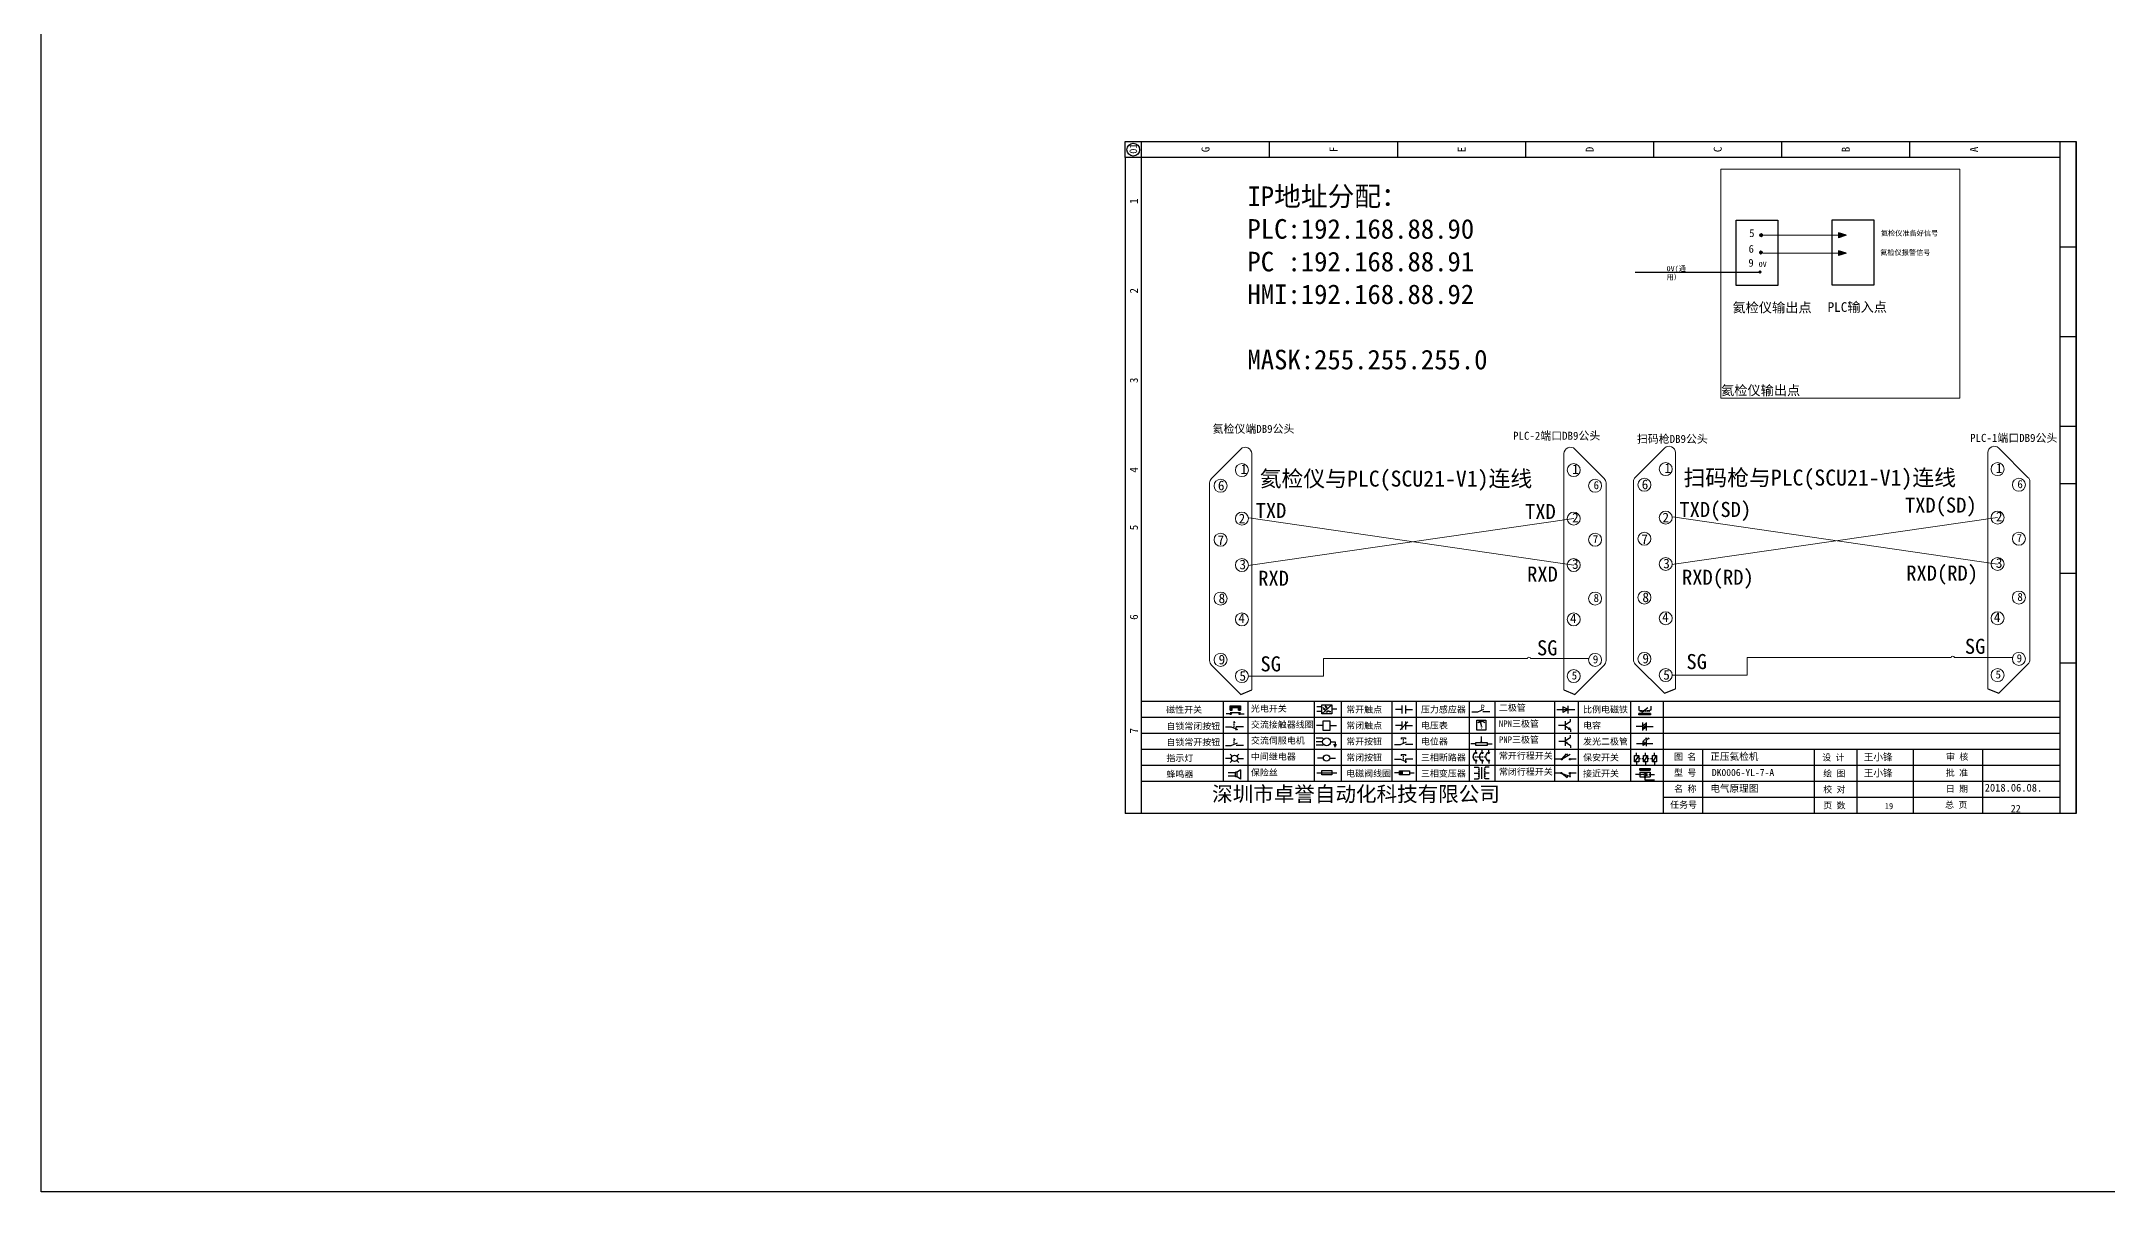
# Model space of a CAD drawing. Header units: millimetres. Extents: x 946 to 4507, y -1073 to 3239.
# Drawn here: x 946 to 1591, y -1073 to -714 of the extents above; entities that cross this region are included whole.
import ezdxf

# ---------------------------------------------------------------- set-up
doc = ezdxf.new("R2010")
doc.units = ezdxf.units.MM
doc.styles.get("Standard").update_dxf_attribs({"font": ''})
doc.styles.add('样式 2', font='')
doc.styles.add('汉字', font='')
doc.styles.get('Standard').set_extended_font_data('SimSun')
doc.styles.get('样式 2').set_extended_font_data('NSimSun')
doc.styles.get('汉字').set_extended_font_data('新宋体')

# ---------------------------------------------------------------- blocks, each defined once
blk = doc.blocks.new('磁性开关')
at = {"linetype": 'ByBlock'}
h = blk.add_hatch(dxfattribs=at)
h.set_pattern_fill('ANSI31', color=256, scale=0.1, style=0)
h.paths.add_polyline_path([(-1907.69, -775.29), (-1910.88, -775.29), (-1910.88, -776.69), (-1910.25, -776.69), (-1910.25, -775.79), (-1908.31, -775.79), (-1908.31, -776.69), (-1907.69, -776.69)])
for p, q in [((-1910.91, -777.81), (-1912.09, -777.81)), ((-1910.88, -776.69), (-1910.88, -775.29)), ((-1910.88, -775.29), (-1907.69, -775.29)), ((-1910.88, -776.69), (-1910.25, -776.69)), ((-1910.88, -777.39), (-1907.69, -777.39)), ((-1910.25, -776.69), (-1910.25, -775.79)), ((-1910.25, -775.79), (-1908.31, -775.79)), ((-1908.31, -776.69), (-1908.31, -775.79)), ((-1908.31, -776.69), (-1907.69, -776.69)), ((-1907.69, -775.29), (-1907.69, -776.69)), ((-1907.66, -777.81), (-1906.48, -777.81))]:
    blk.add_line(p, q, dxfattribs=at)
for centre in [(-1910.68, -777.81), (-1907.88, -777.81)]:
    blk.add_circle(centre, 0.225, dxfattribs=at)
blk = doc.blocks.new('*U61')
at = {"linetype": 'ByBlock'}
for p, q in [((-1909.23, -780.45), (-1909.23, -780.67)), ((-1909.23, -780.45), (-1908.92, -780.84)), ((-1909.23, -780.84), (-1909.23, -781.05)), ((-1911.92, -782.07), (-1910.06, -782.07)), ((-1910.06, -782.07), (-1908.18, -782.88)), ((-1909.23, -781.23), (-1909.23, -781.44)), ((-1909.23, -781.61), (-1909.23, -781.83)), ((-1909.23, -782), (-1909.23, -782.21)), ((-1909.23, -782.38), (-1909.23, -782.43)), ((-1908.52, -783.07), (-1908.52, -782.07)), ((-1906.25, -782.07), (-1908.52, -782.07))]:
    blk.add_line(p, q, dxfattribs=at)
blk = doc.blocks.new('*U62')
at = {"linetype": 'ByBlock'}
for p, q in [((-1911.92, -792.89), (-1910.06, -792.89)), ((-1910.06, -792.89), (-1908.18, -792.08)), ((-1908.88, -791.17), (-1909.23, -790.71)), ((-1909.23, -790.71), (-1909.23, -790.92)), ((-1909.23, -791.09), (-1909.23, -791.31)), ((-1909.23, -791.48), (-1909.23, -791.69)), ((-1909.23, -791.86), (-1909.23, -792.08)), ((-1909.23, -792.25), (-1909.23, -792.47)), ((-1906.25, -792.89), (-1908.52, -792.89))]:
    blk.add_line(p, q, dxfattribs=at)
blk = doc.blocks.new('蜂鸣器')
at = {"linetype": 'ByBlock'}
for p, q in [((-1908.8, -796.48), (-1911.01, -796.48)), ((-1908.8, -797.46), (-1911.01, -797.46)), ((-1908.25, -796.26), (-1908.8, -796.26)), ((-1908.8, -797.68), (-1908.8, -796.26)), ((-1908.25, -797.68), (-1908.8, -797.68)), ((-1907.17, -795.53), (-1908.25, -796.26)), ((-1908.25, -797.68), (-1908.25, -796.26)), ((-1907.17, -798.41), (-1908.25, -797.68)), ((-1907.17, -795.53), (-1907.17, -798.41))]:
    blk.add_line(p, q, dxfattribs=at)
blk = doc.blocks.new('指示灯')
at = {"linetype": 'ByBlock'}
for p, q in [((-1854.25, -776.92), (-1856.06, -776.92)), ((-1854.62, -775.59), (-1853.97, -776.23)), ((-1854.62, -778.25), (-1853.97, -777.61)), ((-1851.9, -775.59), (-1852.54, -776.23)), ((-1851.9, -778.25), (-1852.54, -777.61)), ((-1852.26, -776.92), (-1850.45, -776.92))]:
    blk.add_line(p, q, dxfattribs=at)
blk.add_circle((-1853.26, -776.92), 0.992, dxfattribs=at)
blk = doc.blocks.new('光电开关')
at = {"linetype": 'ByBlock'}
h = blk.add_hatch(dxfattribs=at)
h.set_pattern_fill('ANSI31', color=256, scale=0.01, style=0)
h.set_pattern_definition([(45, (0.172267, 0), (-0.0224506403, 0.0224506403), [])])
h.paths.add_polyline_path([(-1882.44, -776.34), (-1882.5, -775.91), (-1882.68, -776.07)])
h.paths.add_polyline_path([(-1882.44, -776.34), (-1882.68, -776.07), (-1882.86, -776.23)])
h.paths.add_polyline_path([(-1883.11, -776.45), (-1883.29, -776.61), (-1883.05, -776.88)])
h.paths.add_polyline_path([(-1883.29, -776.61), (-1883.47, -776.77), (-1883.05, -776.88)])
for p, q in [((-1884.01, -775.96), (-1885.56, -775.96)), ((-1884.01, -777.39), (-1885.56, -777.39)), ((-1880.91, -775.3), (-1884.01, -778.05)), ((-1883.75, -776.09), (-1883.05, -776.88)), ((-1883.11, -776.45), (-1883.47, -776.77)), ((-1883.05, -776.88), (-1883.47, -776.77)), ((-1883.14, -775.55), (-1882.44, -776.34)), ((-1883.05, -776.88), (-1883.11, -776.45)), ((-1882.5, -775.91), (-1882.86, -776.23)), ((-1882.44, -776.34), (-1882.86, -776.23)), ((-1882.78, -777.47), (-1882.23, -777.47)), ((-1882.44, -776.34), (-1882.5, -775.91)), ((-1882.23, -777.47), (-1882.23, -777.14)), ((-1882.23, -777.14), (-1881.78, -777.14)), ((-1881.78, -777.47), (-1881.78, -777.14)), ((-1881.23, -777.47), (-1881.78, -777.47)), ((-1879.37, -776.67), (-1880.91, -776.67))]:
    blk.add_line(p, q, dxfattribs=at)
blk.add_lwpolyline([(-1884.01, -775.3), (-1880.91, -775.3), (-1880.91, -778.05), (-1884.01, -778.05)], close=True, dxfattribs=at)
blk = doc.blocks.new('交流接触器线圈')
at = {"linetype": 'ByBlock'}
for p, q in [((-1880.82, -781.77), (-1882.87, -781.77)), ((-1878.72, -781.77), (-1876.67, -781.77))]:
    blk.add_line(p, q, dxfattribs=at)
blk.add_lwpolyline([(-1880.82, -780.28), (-1878.72, -780.28), (-1878.72, -783.26), (-1880.82, -783.26)], close=True, dxfattribs=at)
blk = doc.blocks.new('交流伺服电机')
at = {"linetype": 'ByBlock'}
for p, q in [((-1880.97, -785.75), (-1882.94, -785.75)), ((-1880.97, -786.85), (-1882.94, -786.85)), ((-1880.97, -785.75), (-1880.65, -786.03)), ((-1878.49, -786.85), (-1877.07, -786.85)), ((-1877.07, -786.85), (-1877.07, -787.72)), ((-1880.97, -787.94), (-1882.94, -787.94)), ((-1880.97, -787.94), (-1880.65, -787.67)), ((-1877.54, -787.72), (-1876.59, -787.72)), ((-1877.38, -788.01), (-1876.75, -788.01)), ((-1877.23, -788.29), (-1876.9, -788.29))]:
    blk.add_line(p, q, dxfattribs=at)
blk.add_circle((-1879.73, -786.85), 1.24, dxfattribs=at)
blk = doc.blocks.new('中间继电器')
at = {"linetype": 'ByBlock'}
for p, q in [((-1880.72, -791.92), (-1882.54, -791.92)), ((-1878.74, -791.92), (-1876.92, -791.92))]:
    blk.add_line(p, q, dxfattribs=at)
blk.add_circle((-1879.73, -791.92), 0.992, dxfattribs=at)
blk = doc.blocks.new('保险丝')
at = {"linetype": 'ByBlock'}
blk.add_line((-1882.72, -796.49), (-1876.55, -796.49), dxfattribs=at)
blk.add_lwpolyline([(-1881.2, -795.86), (-1878.06, -795.86), (-1878.06, -797.12), (-1881.2, -797.12)], close=True, dxfattribs=at)
blk = doc.blocks.new('常开按钮')
at = {"linetype": 'ByBlock'}
for p, q in [((-1910.06, -787.73), (-1908.18, -786.93)), ((-1909.9, -785.68), (-1908.56, -785.68)), ((-1909.9, -785.68), (-1909.9, -786.07)), ((-1909.23, -785.68), (-1909.23, -785.89)), ((-1909.23, -786.06), (-1909.23, -786.28)), ((-1909.23, -786.45), (-1909.23, -786.67)), ((-1909.23, -786.84), (-1909.23, -787.05)), ((-1909.23, -787.22), (-1909.23, -787.38)), ((-1908.56, -785.68), (-1908.56, -786.07)), ((-1911.92, -787.73), (-1910.06, -787.73)), ((-1906.25, -787.73), (-1908.52, -787.73))]:
    blk.add_line(p, q, dxfattribs=at)
blk = doc.blocks.new('常开触点')
at = {"linetype": 'ByBlock'}
for p, q in [((-1853.82, -782.99), (-1853.82, -780.56)), ((-1852.6, -782.99), (-1852.6, -780.56)), ((-1853.82, -781.77), (-1855.88, -781.77)), ((-1852.6, -781.77), (-1850.55, -781.77))]:
    blk.add_line(p, q, dxfattribs=at)
blk = doc.blocks.new('常闭触点')
at = {"linetype": 'ByBlock'}
for p, q in [((-1853.82, -786.77), (-1855.88, -786.77)), ((-1852.01, -785.66), (-1854.43, -788.1)), ((-1853.82, -787.99), (-1853.82, -785.56)), ((-1852.6, -787.99), (-1852.6, -785.56)), ((-1852.6, -786.77), (-1850.55, -786.77))]:
    blk.add_line(p, q, dxfattribs=at)
blk = doc.blocks.new('常闭按钮')
at = {"linetype": 'ByBlock'}
for p, q in [((-1856.13, -792.28), (-1854.28, -792.28)), ((-1854.28, -792.28), (-1852.4, -793.09)), ((-1854.11, -790.83), (-1852.77, -790.83)), ((-1854.11, -790.83), (-1854.11, -791.22)), ((-1853.44, -790.83), (-1853.44, -791.04)), ((-1853.44, -791.21), (-1853.44, -791.43)), ((-1853.44, -791.6), (-1853.44, -791.82)), ((-1853.44, -791.99), (-1853.44, -792.2)), ((-1853.44, -792.37), (-1853.44, -792.53)), ((-1852.77, -790.83), (-1852.77, -791.22)), ((-1850.47, -792.28), (-1852.73, -792.28)), ((-1852.73, -792.28), (-1852.73, -793.43))]:
    blk.add_line(p, q, dxfattribs=at)
blk = doc.blocks.new('电磁阀线圈')
at = {"linetype": 'ByBlock'}
for p, q in [((-1854.61, -796.54), (-1856.17, -796.54)), ((-1854.61, -795.92), (-1853.75, -797.16)), ((-1853.75, -795.92), (-1854.61, -797.16)), ((-1853.75, -795.92), (-1853.75, -797.16)), ((-1851.53, -796.54), (-1849.97, -796.54))]:
    blk.add_line(p, q, dxfattribs=at)
blk.add_lwpolyline([(-1854.61, -795.92), (-1851.53, -795.92), (-1851.53, -797.16), (-1854.61, -797.16)], close=True, dxfattribs=at)
blk = doc.blocks.new('电压表')
at = {"linetype": 'ByBlock'}
for p, q in [((-1814.84, -780.75), (-1814.91, -781.13)), ((-1814.6, -781.05), (-1814.91, -781.13)), ((-1814.84, -780.75), (-1814.46, -782.26)), ((-1814.84, -780.75), (-1814.6, -781.05))]:
    blk.add_line(p, q, dxfattribs=at)
blk.add_lwpolyline([(-1815.84, -780.34), (-1813.07, -780.34), (-1813.07, -783.49), (-1815.84, -783.49)], close=True, dxfattribs=at)
blk.add_arc((-1814.46, -782.26), 1.56, 46.83135, 133.16865, dxfattribs=at)
at = {"linetype": 'ByBlock', "insert": (-1814.7, -782.39), "char_height": 0.75, "width": 0.6768, "attachment_point": 1}
blk.add_mtext('V', dxfattribs=at)
blk = doc.blocks.new('电位器')
at = {"linetype": 'ByBlock'}
for p, q in [((-1814.45, -787.3), (-1814.62, -786.96)), ((-1814.62, -786.96), (-1814.27, -786.96)), ((-1814.45, -787.3), (-1814.45, -785.39)), ((-1814.45, -787.3), (-1814.27, -786.96)), ((-1816.21, -787.75), (-1817.79, -787.75)), ((-1812.68, -787.75), (-1811.1, -787.75))]:
    blk.add_line(p, q, dxfattribs=at)
blk.add_lwpolyline([(-1816.21, -787.3), (-1812.68, -787.3), (-1812.68, -788.2), (-1816.21, -788.2)], close=True, dxfattribs=at)
blk = doc.blocks.new('三相断路器')
at = {"linetype": 'ByBlock'}
for p, q in [((-1817.14, -791.74), (-1816.72, -791.74)), ((-1816.45, -791.74), (-1816.03, -791.74)), ((-1816.17, -790.33), (-1816.17, -789.7)), ((-1816.17, -793.19), (-1816.17, -793.83)), ((-1815.76, -791.74), (-1815.34, -791.74)), ((-1815.07, -791.74), (-1814.65, -791.74)), ((-1814.38, -791.74), (-1813.96, -791.74)), ((-1814.17, -790.33), (-1814.17, -789.7)), ((-1814.17, -793.19), (-1814.17, -793.83)), ((-1813.69, -791.74), (-1813.27, -791.74)), ((-1812.18, -790.33), (-1812.18, -789.7)), ((-1812.18, -793.19), (-1812.18, -793.83))]:
    blk.add_line(p, q, dxfattribs=at)
for centre in [(-1816.17, -790.55), (-1816.17, -792.98), (-1814.17, -790.55), (-1814.17, -792.98), (-1812.18, -790.55), (-1812.18, -792.98)]:
    blk.add_circle(centre, 0.219, dxfattribs=at)
for centre in [(-1815.81, -791.74), (-1813.82, -791.74), (-1811.83, -791.74)]:
    blk.add_arc(centre, 1.32, 115.57905, 244.42095, dxfattribs=at)
blk = doc.blocks.new('三相变压器')
at = {"linetype": 'ByBlock'}
for p, q in [((-1816.69, -795.03), (-1815.37, -795.03)), ((-1816.69, -796.87), (-1815.37, -796.87)), ((-1816.69, -798.71), (-1815.37, -798.71)), ((-1815.37, -795.03), (-1815.37, -795.24)), ((-1815.37, -798.71), (-1815.37, -798.5)), ((-1814.34, -798.7), (-1814.34, -795.04)), ((-1812, -795.03), (-1813.32, -795.03)), ((-1813.32, -795.03), (-1813.32, -795.24)), ((-1812, -796.87), (-1813.32, -796.87)), ((-1813.32, -798.71), (-1813.32, -798.5)), ((-1812, -798.71), (-1813.32, -798.71))]:
    blk.add_line(p, q, dxfattribs=at)
for centre, start, end in [((-1815.37, -795.51), 270, 90), ((-1815.37, -796.06), 270, 90), ((-1815.37, -796.6), 270, 90), ((-1815.37, -797.14), 270, 90), ((-1815.37, -797.68), 270, 90), ((-1815.37, -798.23), 270, 90), ((-1813.32, -795.51), 90, 270), ((-1813.32, -796.06), 90, 270), ((-1813.32, -796.6), 90, 270), ((-1813.32, -797.14), 90, 270), ((-1813.32, -797.68), 90, 270), ((-1813.32, -798.23), 90, 270)]:
    blk.add_arc(centre, 0.271, start, end, dxfattribs=at)
blk = doc.blocks.new('压力感应器')
at = {"linetype": 'ByBlock'}
for p, q in [((-1817.44, -777.73), (-1815.59, -777.73)), ((-1815.59, -777.73), (-1813.71, -776.93)), ((-1811.78, -777.73), (-1814.05, -777.73))]:
    blk.add_line(p, q, dxfattribs=at)
at = {"linetype": 'ByBlock', "insert": (-1814.65, -775.48), "char_height": 1.68, "width": 1.2242, "attachment_point": 1}
blk.add_mtext('{\\fNSimSun|b0|i0|c134|p49;P}', dxfattribs=at)
blk = doc.blocks.new('二极管')
at = {"linetype": 'ByBlock'}
for p, q in [((-1787.52, -776.77), (-1781.92, -776.77)), ((-1783.97, -776.77), (-1785.69, -775.9)), ((-1785.69, -775.9), (-1785.69, -777.65)), ((-1783.97, -776.77), (-1785.69, -777.65)), ((-1783.97, -777.99), (-1783.97, -775.56))]:
    blk.add_line(p, q, dxfattribs=at)
blk = doc.blocks.new('NPN三极管')
at = {"linetype": 'ByBlock'}
for p, q in [((-1785.73, -780.61), (-1785.73, -783.32)), ((-1785.73, -781.82), (-1784.15, -780.66)), ((-1784.15, -780.66), (-1784.15, -779.98)), ((-1785.73, -781.97), (-1787.81, -781.97)), ((-1785.73, -782.11), (-1784.15, -783.27)), ((-1784.41, -782.73), (-1784.74, -783.18)), ((-1784.15, -783.27), (-1784.74, -783.18)), ((-1784.15, -783.27), (-1784.41, -782.73)), ((-1784.15, -783.27), (-1784.15, -783.96))]:
    blk.add_line(p, q, dxfattribs=at)
blk = doc.blocks.new('PNP三极管')
at = {"linetype": 'ByBlock'}
for p, q in [((-1784.9, -786.74), (-1786.98, -786.74)), ((-1784.9, -785.38), (-1784.9, -788.09)), ((-1784.9, -786.59), (-1783.32, -785.43)), ((-1784.9, -786.88), (-1783.32, -788.04)), ((-1784.9, -786.88), (-1784.31, -786.97)), ((-1784.9, -786.88), (-1784.64, -787.42)), ((-1784.31, -786.97), (-1784.64, -787.42)), ((-1783.32, -785.43), (-1783.32, -784.75)), ((-1783.32, -788.04), (-1783.32, -788.73))]:
    blk.add_line(p, q, dxfattribs=at)
blk = doc.blocks.new('常开行程开关')
at = {"linetype": 'ByBlock'}
for p, q in [((-1786.29, -792.3), (-1788.01, -792.3)), ((-1785.89, -792.17), (-1784.52, -790.62)), ((-1785.89, -792.17), (-1783.43, -790.72)), ((-1784.52, -790.62), (-1784.19, -791.17)), ((-1781.48, -792.3), (-1783.21, -792.3))]:
    blk.add_line(p, q, dxfattribs=at)
for centre in [(-1786.07, -792.3), (-1783.42, -792.3)]:
    blk.add_circle(centre, 0.219, dxfattribs=at)
blk = doc.blocks.new('常闭行程开关')
at = {"linetype": 'ByBlock'}
for p, q in [((-1786.34, -796.62), (-1788.07, -796.62)), ((-1785.93, -796.72), (-1783.25, -797.7)), ((-1785.93, -796.72), (-1784.3, -798)), ((-1784.3, -798), (-1784.08, -797.4)), ((-1783.48, -796.84), (-1783.48, -797.85)), ((-1781.54, -796.62), (-1783.26, -796.62))]:
    blk.add_line(p, q, dxfattribs=at)
for centre in [(-1786.12, -796.62), (-1783.48, -796.62)]:
    blk.add_circle(centre, 0.219, dxfattribs=at)
blk = doc.blocks.new('电容')
at = {"linetype": 'ByBlock'}
for p, q in [((-1756.08, -782.99), (-1756.08, -780.56)), ((-1754.86, -780.79), (-1756.08, -781.55)), ((-1754.86, -782.99), (-1754.86, -780.56)), ((-1756.08, -781.77), (-1758.13, -781.77)), ((-1754.86, -781.44), (-1756.08, -782.2)), ((-1754.86, -781.99), (-1756.08, -782.75)), ((-1754.86, -781.77), (-1752.81, -781.77))]:
    blk.add_line(p, q, dxfattribs=at)
blk = doc.blocks.new('发光二极管')
at = {"linetype": 'ByBlock'}
for p, q in [((-1758.01, -786.77), (-1752.89, -786.77)), ((-1754.84, -786.77), (-1756.04, -786.16)), ((-1756.04, -786.16), (-1756.04, -787.39)), ((-1754.84, -786.77), (-1756.04, -787.39)), ((-1755.78, -785.92), (-1754.89, -785.14)), ((-1754.89, -785.14), (-1755.2, -785.22)), ((-1755.2, -785.22), (-1755.01, -785.43)), ((-1755.08, -785.92), (-1754.18, -785.14)), ((-1754.89, -785.14), (-1755.01, -785.43)), ((-1754.84, -787.63), (-1754.84, -785.92)), ((-1754.18, -785.14), (-1754.49, -785.22)), ((-1754.49, -785.22), (-1754.31, -785.43)), ((-1754.18, -785.14), (-1754.31, -785.43))]:
    blk.add_line(p, q, dxfattribs=at)
blk = doc.blocks.new('比例电磁阀')
at = {"linetype": 'ByBlock'}
for p, q in [((-1757.26, -775.38), (-1757.26, -776.71)), ((-1757.26, -776.71), (-1757.05, -776.71)), ((-1753.6, -777.73), (-1757.25, -777.73)), ((-1757.25, -778.13), (-1757.25, -777.73)), ((-1753.6, -778.13), (-1757.25, -778.13)), ((-1754.5, -775.98), (-1756.35, -777.44)), ((-1756.35, -777.44), (-1756.25, -777.25)), ((-1756.35, -777.44), (-1756.15, -777.38)), ((-1756.15, -777.38), (-1756.25, -777.25)), ((-1753.58, -776.71), (-1753.8, -776.71)), ((-1753.6, -777.73), (-1753.6, -778.13)), ((-1753.58, -775.38), (-1753.58, -776.71))]:
    blk.add_line(p, q, dxfattribs=at)
for centre in [(-1756.78, -776.71), (-1756.24, -776.71), (-1755.7, -776.71), (-1755.15, -776.71), (-1754.61, -776.71), (-1754.07, -776.71)]:
    blk.add_arc(centre, 0.271, 180, 0, dxfattribs=at)
blk = doc.blocks.new('保安开关')
at = {"linetype": 'ByBlock'}
for p, q in [((-1757.33, -790.79), (-1758.6, -792.81)), ((-1757.96, -790.79), (-1757.96, -789.97)), ((-1757.96, -792.81), (-1757.96, -793.62)), ((-1757.33, -791.8), (-1756.72, -791.8)), ((-1756.35, -791.8), (-1755.89, -791.8)), ((-1754.54, -790.79), (-1755.81, -792.81)), ((-1755.17, -790.79), (-1755.17, -789.97)), ((-1755.17, -792.81), (-1755.17, -793.62)), ((-1754.52, -791.8), (-1754.06, -791.8)), ((-1753.69, -791.8), (-1753.08, -791.8)), ((-1751.75, -790.79), (-1753.02, -792.81)), ((-1752.39, -790.79), (-1752.39, -789.97)), ((-1752.39, -792.81), (-1752.39, -793.62))]:
    blk.add_line(p, q, dxfattribs=at)
for points in [[(-1758.6, -790.79), (-1757.33, -790.79), (-1757.33, -792.81), (-1758.6, -792.81)], [(-1755.81, -790.79), (-1754.54, -790.79), (-1754.54, -792.81), (-1755.81, -792.81)], [(-1753.02, -790.79), (-1751.75, -790.79), (-1751.75, -792.81), (-1753.02, -792.81)]]:
    blk.add_lwpolyline(points, close=True, dxfattribs=at)
blk = doc.blocks.new('接近开关')
at = {"linetype": 'ByBlock'}
h = blk.add_hatch(dxfattribs=at)
h.set_pattern_fill('ANSI31', color=256, scale=0.01, style=0)
h.set_pattern_definition([(45, (-89.131516, -30.795668), (-0.0224506403, 0.0224506403), [])])
h.paths.add_polyline_path([(-1513.76, -1123.35), (-1513.76, -1122.85), (-1516.96, -1122.85), (-1516.96, -1123.35)])
for p, q in [((-1516.96, -1123.35), (-1516.96, -1122.85)), ((-1516.96, -1122.85), (-1513.76, -1122.85)), ((-1513.76, -1122.85), (-1513.76, -1123.35)), ((-1517.18, -1124.71), (-1518.36, -1124.71)), ((-1516.96, -1123.35), (-1513.76, -1123.35)), ((-1516.96, -1123.95), (-1513.76, -1123.95)), ((-1516.96, -1123.95), (-1516.96, -1125.47)), ((-1516.96, -1125.47), (-1513.76, -1125.47)), ((-1515.91, -1124.71), (-1516.45, -1124.71)), ((-1515.11, -1124.31), (-1515.91, -1124.71)), ((-1515.11, -1125.11), (-1515.91, -1124.71)), ((-1515.36, -1125.69), (-1515.36, -1126.36)), ((-1515.36, -1126.36), (-1512.36, -1126.36)), ((-1515.33, -1124.53), (-1515.17, -1124.53)), ((-1515.33, -1124.88), (-1515.17, -1124.88)), ((-1515.25, -1124.45), (-1515.25, -1124.61)), ((-1515.11, -1124.31), (-1515.11, -1125.11)), ((-1515.11, -1124.48), (-1514.58, -1124.48)), ((-1515.11, -1124.94), (-1514.58, -1124.94)), ((-1513.76, -1123.95), (-1513.76, -1125.47)), ((-1513.54, -1124.71), (-1512.36, -1124.71))]:
    blk.add_line(p, q, dxfattribs=at)
for centre in [(-1516.96, -1124.71), (-1515.36, -1125.47), (-1513.76, -1124.71)]:
    blk.add_circle(centre, 0.225, dxfattribs=at)

msp = doc.modelspace()

# ---------------------------------------------------------------- hatches: boundary and pattern name
at = {"lineweight": 0}
h = msp.add_hatch(color=256, dxfattribs=at)
edge = h.paths.add_edge_path()
edge.add_arc((1483.239, -774.123), 0.5, 0, 360)
h = msp.add_hatch(color=256, dxfattribs=at)
edge = h.paths.add_edge_path()
edge.add_arc((1483.239, -774.123), 0.5, 0, 360)
for points in [[(1507.435, -773.412), (1509.793, -774.167), (1507.435, -774.923)], [(1507.435, -779.012), (1509.793, -779.767), (1507.435, -780.523)]]:
    msp.add_hatch(color=256).paths.add_polyline_path(points)
h = msp.add_hatch(color=256, dxfattribs=at)
edge = h.paths.add_edge_path()
edge.add_arc((1483.178, -779.533), 0.5, 0, 360)
h = msp.add_hatch(color=256, dxfattribs=at)
edge = h.paths.add_edge_path()
edge.add_arc((1483.178, -779.533), 0.5, 0, 360)
h = msp.add_hatch(color=256, dxfattribs=at)
edge = h.paths.add_edge_path()
edge.add_arc((1482.881, -785.639), 0.5, 0, 360)

# ---------------------------------------------------------------- linework, layer by layer
at = {"linetype": 'ByBlock'}
for p, q in [((1284.606, -744.89), (1581.606, -744.89)), ((1284.606, -749.89), (1284.606, -744.89)), ((1289.606, -744.89), (1289.606, -954.89)), ((1581.606, -744.89), (1581.606, -954.89)), ((1581.606, -954.89), (1581.606, -744.89)), ((1284.606, -749.89), (1284.606, -934.89)), ((1576.606, -919.89), (1289.606, -919.89)), ((1576.606, -924.89), (1289.606, -924.89)), ((1284.606, -934.89), (1284.606, -954.89)), ((1576.606, -929.89), (1289.606, -929.89)), ((1576.606, -934.89), (1289.606, -934.89)), ((1576.606, -939.89), (1289.606, -939.89)), ((1576.606, -944.89), (1289.606, -944.89)), ((1581.606, -954.89), (1284.606, -954.89)), ((1576.606, -949.89), (1452.629, -949.89))]:
    msp.add_line(p, q, dxfattribs=at)
at = {"lineweight": 0}
for p, q in [((1483.916, -774.167), (1507.435, -774.167)), ((1483.916, -779.767), (1507.435, -779.767)), ((1320.688, -840.988), (1311.534, -850.135)), ((1324.101, -842.402), (1324.101, -916.218)), ((1421.643, -842.402), (1421.643, -916.218)), ((1425.056, -840.988), (1434.21, -850.135)), ((1453.079, -840.668), (1443.926, -849.815)), ((1456.493, -842.082), (1456.493, -915.898)), ((1554.034, -842.082), (1554.034, -915.898)), ((1557.448, -840.668), (1566.601, -849.815)), ((1310.948, -851.55), (1310.948, -907.071)), ((1434.796, -851.55), (1434.796, -907.071)), ((1443.34, -851.23), (1443.34, -906.751)), ((1567.188, -851.23), (1567.188, -906.751)), ((1322.999, -877.355), (1424.698, -862.716)), ((1323.169, -862.482), (1424.698, -877.217)), ((1455.391, -877.035), (1557.09, -862.396)), ((1455.561, -862.162), (1557.09, -876.897)), ((1320.688, -917.633), (1311.534, -908.485)), ((1410.209, -906.479), (1346.53, -906.479)), ((1346.53, -906.479), (1346.53, -911.93)), ((1429.397, -906.479), (1411.209, -906.479)), ((1425.056, -917.633), (1434.21, -908.485)), ((1453.079, -917.313), (1443.926, -908.165)), ((1542.601, -906.159), (1478.921, -906.159)), ((1478.921, -906.159), (1478.921, -911.61)), ((1561.789, -906.159), (1543.601, -906.159)), ((1557.448, -917.313), (1566.601, -908.165)), ((1346.53, -911.93), (1322.999, -911.93)), ((1478.921, -911.61), (1455.391, -911.61))]:
    msp.add_line(p, q, dxfattribs=at)
for p, q in [((1509.793, -774.167), (1507.435, -773.412)), ((1507.435, -773.412), (1507.435, -774.923)), ((1509.793, -774.167), (1507.435, -774.923)), ((1509.793, -779.767), (1507.435, -779.012)), ((1507.435, -779.012), (1507.435, -780.523)), ((1509.793, -779.767), (1507.435, -780.523))]:
    msp.add_line(p, q)
at = {"color": 0, "lineweight": -2}
for p, q in [((1482.748, -785.746), (1443.935, -785.746)), ((1320.688, -917.633), (1324.101, -916.218)), ((1421.643, -916.218), (1425.056, -917.633)), ((1453.079, -917.313), (1456.493, -915.898)), ((1554.034, -915.898), (1557.448, -917.313)), ((1315.185, -919.89), (1315.185, -944.89)), ((1322.862, -919.89), (1322.862, -944.89)), ((1343.652, -919.89), (1343.652, -944.89)), ((1352.005, -919.89), (1352.005, -944.89)), ((1367.86, -919.89), (1367.86, -944.89)), ((1375.508, -919.89), (1375.508, -944.89)), ((1392.001, -919.89), (1392.001, -944.89)), ((1400.103, -919.89), (1400.103, -944.89)), ((1418.722, -919.89), (1418.722, -944.89)), ((1426.081, -919.89), (1426.081, -944.89)), ((1442.391, -919.89), (1442.391, -944.89)), ((1452.629, -919.89), (1452.629, -954.805)), ((1464.95, -934.89), (1464.95, -954.805)), ((1499.821, -934.89), (1499.821, -954.89)), ((1513.086, -934.89), (1513.086, -954.89)), ((1530.777, -934.89), (1530.777, -954.89)), ((1552.389, -934.89), (1552.389, -954.89))]:
    msp.add_line(p, q, dxfattribs=at)
for points in [[(945.997, 769.276), (4506.512, 769.276), (4506.512, -1073.067), (945.997, -1073.067)], [(1475.455, -769.416), (1488.465, -769.416), (1488.465, -789.895), (1475.455, -789.895)], [(1505.466, -769.294), (1518.476, -769.294), (1518.476, -789.773), (1505.466, -789.773)]]:
    msp.add_lwpolyline(points, close=True, dxfattribs=at)
at = {"linetype": 'ByBlock'}
for points in [[(1329.606, -744.89), (1329.606, -749.89)], [(1369.606, -744.89), (1369.606, -749.89)], [(1409.606, -744.89), (1409.606, -749.89)], [(1449.606, -744.89), (1449.606, -749.89)], [(1489.606, -744.89), (1489.606, -749.89)], [(1529.606, -744.89), (1529.606, -749.89)], [(1576.606, -954.89), (1576.606, -744.89)], [(1576.606, -749.89), (1284.606, -749.89)], [(1581.606, -777.89), (1576.606, -777.89)], [(1581.606, -805.89), (1576.606, -805.89)], [(1581.606, -833.89), (1576.606, -833.89)], [(1581.606, -851.89), (1576.606, -851.89)], [(1581.606, -879.89), (1576.606, -879.89)], [(1581.606, -907.89), (1576.606, -907.89)]]:
    msp.add_lwpolyline(points, dxfattribs=at)
at = {"lineweight": 0}
msp.add_lwpolyline([(1470.701, -753.506), (1545.262, -753.506), (1545.262, -825.097), (1470.701, -825.097)], close=True, dxfattribs=at)
at = {"linetype": 'ByBlock'}
msp.add_circle((1287.094, -747.417), 2, dxfattribs=at)
at = {"lineweight": 0}
for centre, radius in [((1483.239, -774.123), 0.5), ((1483.239, -774.123), 0.5), ((1483.178, -779.533), 0.5), ((1483.178, -779.533), 0.5), ((1321.046, -847.549), 2.032), ((1424.698, -847.549), 2.032), ((1453.438, -847.229), 2.032), ((1557.09, -847.229), 2.032), ((1314.364, -852.443), 2.032), ((1431.38, -852.443), 2.032), ((1446.756, -852.123), 2.032), ((1563.772, -852.123), 2.032), ((1321.046, -862.716), 2.032), ((1424.698, -862.716), 2.032), ((1453.438, -862.396), 2.032), ((1557.09, -862.396), 2.032), ((1314.364, -869.309), 2.032), ((1431.38, -869.309), 2.032), ((1446.756, -868.989), 2.032), ((1563.772, -868.989), 2.032), ((1321.046, -877.217), 2.032), ((1424.698, -877.217), 2.032), ((1453.438, -876.897), 2.032), ((1557.09, -876.897), 2.032), ((1314.364, -887.694), 2.032), ((1431.38, -887.694), 2.032), ((1446.756, -887.374), 2.032), ((1563.772, -887.374), 2.032), ((1321.046, -894.191), 2.032), ((1424.698, -894.191), 2.032), ((1453.438, -893.871), 2.032), ((1557.09, -893.871), 2.032), ((1314.364, -906.875), 2.032), ((1321.046, -911.929), 2.032), ((1424.698, -911.929), 2.032), ((1431.38, -906.875), 2.032), ((1446.756, -906.555), 2.032), ((1453.438, -911.609), 2.032), ((1557.09, -911.609), 2.032), ((1563.772, -906.555), 2.032)]:
    msp.add_circle(centre, radius, dxfattribs=at)
for centre, radius, start, end in [((1322.101, -842.402), 2, 0, 134.981039), ((1423.643, -842.402), 2, 45.018961, 180), ((1454.493, -842.082), 2, 0, 134.981039), ((1556.034, -842.082), 2, 45.018961, 180), ((1312.948, -851.55), 2, 134.981039, 180), ((1432.796, -851.55), 2, 0, 45.018961), ((1445.34, -851.23), 2, 134.981039, 180), ((1565.188, -851.23), 2, 0, 45.018961), ((1312.948, -907.071), 2, 180, 225.018961), ((1410.709, -906.479), 0.5, 0, 180), ((1432.796, -907.071), 2, 314.981039, 0), ((1445.34, -906.751), 2, 180, 225.018961), ((1543.101, -906.159), 0.5, 0, 180), ((1565.188, -906.751), 2, 314.981039, 0)]:
    msp.add_arc(centre, radius, start, end, dxfattribs=at)

# ---------------------------------------------------------------- block references
at = {"linetype": 'ByBlock'}
for name, p in [('磁性开关', (3228.248, -145.93)), ('光电开关', (3230.058, -145.621)), ('常开触点', (3224.873, -140.593)), ('压力感应器', (3210.312, -145.374)), ('二极管', (3206.974, -145.616)), ('比例电磁阀', (3202.318, -145.909)), ('*U61', (3227.794, -145.713)), ('交流接触器线圈', (3227.218, -145.621)), ('常闭触点', (3224.873, -140.593)), ('电压表', (3210.312, -145.374)), ('NPN三极管', (3207.8, -145.387)), ('电容', (3202.318, -145.909)), ('*U62', (3227.794, -140.713)), ('交流伺服电机', (3227.218, -145.621)), ('常开按钮', (3280.659, -145.593)), ('电位器', (3210.312, -145.374)), ('三相断路器', (3210.312, -145.374)), ('PNP三极管', (3206.974, -145.616)), ('保安开关', (3202.318, -145.909)), ('发光二极管', (3202.318, -146.198)), ('指示灯', (3172.009, -160.713)), ('蜂鸣器', (3227.794, -145.713)), ('保险丝', (3227.218, -145.621)), ('中间继电器', (3227.218, -145.621)), ('电磁阀线圈', (3224.873, -145.593)), ('常闭按钮', (3224.873, -145.593)), ('三相变压器', (3210.312, -145.374)), ('常闭行程开关', (3206.974, -145.616)), ('常开行程开关', (3206.974, -145.616)), ('接近开关', (2962.319, 182.008))]:
    msp.add_blockref(name, p, dxfattribs=at)

# ---------------------------------------------------------------- texts
at = {"linetype": 'ByBlock', "attachment_point": 1, "rotation": 90}
for s, insert, char_height, width in [('{\\fKaiTi_GB2312|b0|i0|c134|p0;01}', (1285.895, -748.692), 2.4, 60.2542), ('{\\fKaiTi_GB2312|b0|i0|c134|p0;G}', (1308.435, -748.182), 2.5, 5), ('{\\fKaiTi_GB2312|b0|i0|c134|p0;F}', (1348.435, -748.182), 2.5, 5), ('{\\fKaiTi_GB2312|b0|i0|c134|p0;E}', (1388.435, -748.182), 2.5, 5), ('{\\fKaiTi_GB2312|b0|i0|c134|p0;D}', (1428.435, -748.182), 2.5, 5), ('{\\fKaiTi_GB2312|b0|i0|c134|p0;C}', (1468.435, -748.182), 2.5, 5), ('{\\fKaiTi_GB2312|b0|i0|c134|p0;B}', (1508.435, -748.182), 2.5, 5), ('{\\fKaiTi_GB2312|b0|i0|c134|p0;A}', (1548.435, -748.182), 2.5, 5), ('{\\fKaiTi_GB2312|b0|i0|c134|p49;1}', (1286.034, -764.346), 2.5, 11.7517), ('{\\fKaiTi_GB2312|b0|i0|c134|p49;2}', (1286.034, -792.346), 2.5, 11.7517), ('{\\fKaiTi_GB2312|b0|i0|c134|p49;3}', (1286.034, -820.346), 2.5, 11.7517), ('{\\fKaiTi_GB2312|b0|i0|c134|p49;4}', (1286.034, -848.346), 2.5, 11.7517), ('{\\fKaiTi_GB2312|b0|i0|c134|p49;5}', (1286.034, -866.346), 2.5, 11.7517), ('{\\fKaiTi_GB2312|b0|i0|c134|p49;6}', (1286.034, -894.346), 2.5, 11.7517), ('{\\fKaiTi_GB2312|b0|i0|c134|p49;7}', (1286.034, -929.852), 2.5, 11.7517)]:
    msp.add_mtext(s, dxfattribs=dict(at, insert=insert, char_height=char_height, width=width))
at = {"color": 3, "lineweight": 211, "insert": (1322.763, -758.894), "char_height": 6.125, "width": 79.43928, "attachment_point": 1}
msp.add_mtext('IP地址分配：\\PPLC:192.168.88.90\\PPC :192.168.88.91\\PHMI:192.168.88.92\\P\\PMASK:255.255.255.0', dxfattribs=at)
at = {"color": 7, "width": 47.92444, "attachment_point": 1}
for s, insert, char_height in [('5', (1479.523, -772.282), 2.419), ('6', (1479.324, -777.202), 2.419), ('9', (1479.266, -781.558), 2.419), ('氦检仪输出点', (1474.281, -795.225), 3.024), ('PLC输入点', (1504.005, -795.073), 3.024), ('氦检仪输出点', (1470.701, -821.116), 3.024), ('氦检仪输出点', (1470.701, -821.116), 3.024)]:
    msp.add_mtext(s, dxfattribs=dict(at, insert=insert, char_height=char_height))
at = {"linetype": 'Continuous', "lineweight": 0, "char_height": 1.6, "attachment_point": 1}
for s, insert in [('氦检仪准备好信号', (1520.652, -772.707)), ('氦检仪报警信号', (1520.445, -778.724))]:
    msp.add_mtext(s, dxfattribs=dict(at, insert=insert))
at = {"attachment_point": 1}
for s, insert, char_height, width, style in [('0V(通用）', (1453.724, -783.783), 1.6, 9.21983, '样式 2'), ('0V', (1482.474, -782.432), 1.6, 9.21983, '样式 2'), ('正压氦检机', (1467.377, -935.95), 2.2, 75.3177, '汉字'), ('{\\fKaiTi_GB2312|b0|i0|c134|p49;DK0006-YL-7-A}', (1467.855, -940.95), 2.2, 75.3177, '汉字')]:
    msp.add_mtext(s, dxfattribs=dict(at, insert=insert, char_height=char_height, width=width, style=style))
at = {"lineweight": 0, "attachment_point": 1}
for s, insert, char_height, width in [('{\\fSimSun|b0|i0|c134|p2;氦检仪端DB9公头}', (1311.88, -833.408), 2.5, 29.87541), ('PLC-2端口DB9公头', (1405.748, -835.566), 2.5, 35.52563), ('扫码枪DB9公头', (1444.423, -836.553), 2.5, 29.87541), ('PLC-1端口DB9公头', (1548.527, -836.237), 2.5, 35.52563), ('{\\fSimSun|b0|i0|c134|p2;氦检仪与PLC(SCU21-V1)连线}', (1326.585, -847.711), 5, 89.54305), ('扫码枪与PLC(SCU21-V1)连线', (1458.977, -847.391), 5, 89.54305)]:
    msp.add_mtext(s, dxfattribs=dict(at, insert=insert, char_height=char_height, width=width))
at = {"attachment_point": 1}
for s, insert, char_height, width in [('{\\fSimSun|b0|i0|c134|p2;1}', (1453.03, -845.424), 3, 5.55827), ('{\\fSimSun|b0|i0|c134|p2;1}', (1556.582, -845.424), 3, 5.55827), ('{\\fSimSun|b0|i0|c134|p2;6}', (1313.55, -850.845), 3, 5.55827), ('{\\fSimSun|b0|i0|c134|p2;1}', (1320.638, -845.744), 3, 5.55827), ('{\\fSimSun|b0|i0|c134|p2;1}', (1424.191, -845.744), 3, 5.55827), ('{\\fSimSun|b0|i0|c134|p2;6}', (1430.897, -850.998), 2.5, 5.55827), ('{\\fSimSun|b0|i0|c134|p2;6}', (1445.942, -850.525), 3, 5.55827), ('{\\fSimSun|b0|i0|c134|p2;6}', (1563.289, -850.678), 2.5, 5.55827), ('{\\fSimSun|b0|i0|c134|p2;2}', (1320.033, -861.194), 3, 5.55827), ('{\\fSimSun|b0|i0|c134|p2;2}', (1424.191, -860.911), 3, 5.55827), ('{\\fSimSun|b0|i0|c134|p2;2}', (1452.425, -860.874), 3, 5.55827), ('{\\fSimSun|b0|i0|c134|p2;2}', (1556.582, -860.591), 3, 5.55827), ('{\\fSimSun|b0|i0|c134|p2;7}', (1313.444, -867.939), 3, 5.55827), ('{\\fSimSun|b0|i0|c134|p2;7}', (1430.659, -867.864), 2.5, 5.55827), ('{\\fSimSun|b0|i0|c134|p2;7}', (1445.835, -867.619), 3, 5.55827), ('{\\fSimSun|b0|i0|c134|p2;7}', (1563.051, -867.544), 2.5, 5.55827), ('{\\fSimSun|b0|i0|c134|p2;3}', (1320.279, -875.551), 3, 5.55827), ('{\\fSimSun|b0|i0|c134|p2;3}', (1424.191, -875.412), 3, 5.55827), ('{\\fSimSun|b0|i0|c134|p2;3}', (1452.671, -875.231), 3, 5.55827), ('{\\fSimSun|b0|i0|c134|p2;3}', (1556.582, -875.092), 3, 5.55827), ('{\\fSimSun|b0|i0|c134|p2;8}', (1313.761, -886.123), 3, 5.55827), ('{\\fSimSun|b0|i0|c134|p2;8}', (1430.897, -886.249), 2.5, 5.55827), ('{\\fSimSun|b0|i0|c134|p2;8}', (1446.153, -885.803), 3, 5.55827), ('{\\fSimSun|b0|i0|c134|p2;8}', (1563.289, -885.929), 2.5, 5.55827), ('{\\fSimSun|b0|i0|c134|p2;4}', (1319.92, -892.341), 3, 5.55827), ('{\\fSimSun|b0|i0|c134|p2;4}', (1423.556, -892.386), 3, 5.55827), ('{\\fSimSun|b0|i0|c134|p2;4}', (1452.312, -892.021), 3, 5.55827), ('{\\fSimSun|b0|i0|c134|p2;4}', (1555.948, -892.066), 3, 5.55827), ('{\\fSimSun|b0|i0|c134|p2;9}', (1313.759, -905.261), 3, 5.55827), ('{\\fSimSun|b0|i0|c134|p2;9}', (1430.659, -905.43), 2.5, 5.55827), ('{\\fSimSun|b0|i0|c134|p2;9}', (1446.151, -904.941), 3, 5.55827), ('{\\fSimSun|b0|i0|c134|p2;5}', (1452.671, -910.045), 3, 5.55827), ('{\\fSimSun|b0|i0|c134|p2;9}', (1563.051, -905.11), 2.5, 5.55827), ('{\\fSimSun|b0|i0|c134|p2;5}', (1320.279, -910.365), 3, 5.55827), ('{\\fSimSun|b0|i0|c134|p2;5}', (1424.071, -910.484), 2.5, 5.55827), ('{\\fSimSun|b0|i0|c134|p2;5}', (1556.462, -910.164), 2.5, 5.55827), ('王小锋', (1515.306, -936.136), 2.2, 75.3177), ('王小锋', (1515.306, -941.136), 2.2, 75.3177), ('{\\fKaiTi_GB2312|b0|i0|c134|p49;电气原理图}', (1467.372, -945.942), 2.2, 75.3177), ('{\\fKaiTi_GB2312|b0|i0|c134|p49;2018.06.08.}', (1553.082, -945.61), 2.4, 72.30504), ('{\\fKaiTi_GB2312|b0|i0|c134|p49;19}', (1521.87, -951.588), 1.92, 75.3177), ('{\\fKaiTi_GB2312|b0|i0|c134|p49;22}', (1561.201, -952.204), 2.304, 90.38124)]:
    msp.add_mtext(s, dxfattribs=dict(at, insert=insert, char_height=char_height, width=width))
at = {"color": 0, "lineweight": -2, "attachment_point": 1}
for s, insert, char_height, width in [('TXD', (1325.317, -857.82), 4.7064, 12.1004), ('TXD', (1409.485, -858.146), 4.7064, 12.1004), ('TXD(SD)', (1457.709, -857.5), 4.7064, 12.1004), ('TXD(SD)', (1528.166, -856.14), 4.7064, 12.1004), ('RXD', (1410.137, -877.699), 4.7064, 12.1004), ('RXD(RD)', (1528.571, -877.387), 4.7064, 12.1004), ('RXD', (1326.133, -879.002), 4.7064, 12.1004), ('RXD(RD)', (1458.524, -878.682), 4.7064, 12.1004), ('SG', (1413.224, -900.738), 4.7064, 12.1004), ('SG', (1546.891, -900.257), 4.7064, 12.1004), ('SG', (1326.826, -905.748), 4.7064, 12.1004), ('SG', (1459.897, -905.034), 4.7064, 12.1004), ('深圳市卓誉自动化科技有限公司', (1311.739, -946.419), 4.70644, 96.11383)]:
    msp.add_mtext(s, dxfattribs=dict(at, insert=insert, char_height=char_height, width=width))
at = {"char_height": 2, "attachment_point": 1, "style": '汉字'}
for s, insert in [('{\\fKaiTi_GB2312|b0|i0|c134|p49;磁性开关}', (1297.38, -921.419)), ('{\\fKaiTi_GB2312|b0|i0|c134|p49;光电开关}', (1323.856, -921.081)), ('{\\fKaiTi_GB2312|b0|i0|c134|p49;常开触点}', (1353.61, -921.369)), ('{\\fKaiTi_GB2312|b0|i0|c134|p49;压力感应器}', (1376.969, -921.359)), ('{\\fKaiTi_GB2312|b0|i0|c134|p49;二极管}', (1401.336, -920.798)), ('{\\fKaiTi_GB2312|b0|i0|c134|p49;比例电磁铁}', (1427.624, -921.369)), ('{\\fKaiTi_GB2312|b0|i0|c134|p49;自锁常闭按钮}', (1297.462, -926.575)), ('{\\fKaiTi_GB2312|b0|i0|c134|p49;交流接触器线圈}', (1323.856, -926.081)), ('{\\fKaiTi_GB2312|b0|i0|c134|p49;常闭触点}', (1353.61, -926.369)), ('{\\fKaiTi_GB2312|b0|i0|c134|p49;电压表}', (1376.969, -926.359)), ('{\\fKaiTi_GB2312|b0|i0|c134|p49;NPN三极管}', (1401.336, -925.798)), ('{\\fKaiTi_GB2312|b0|i0|c134|p49;电容}', (1427.624, -926.369)), ('{\\fKaiTi_GB2312|b0|i0|c134|p49;自锁常开按钮}', (1297.462, -931.575)), ('{\\fKaiTi_GB2312|b0|i0|c134|p49;交流伺服电机}', (1323.856, -931.081)), ('{\\fKaiTi_GB2312|b0|i0|c134|p49;中间继电器}', (1323.856, -936.081)), ('{\\fKaiTi_GB2312|b0|i0|c134|p49;常开按钮}', (1353.61, -931.369)), ('{\\fKaiTi_GB2312|b0|i0|c134|p49;电位器}', (1376.969, -931.359)), ('{\\fKaiTi_GB2312|b0|i0|c134|p49;PNP三极管}', (1401.336, -930.798)), ('{\\fKaiTi_GB2312|b0|i0|c134|p49;常开行程开关}', (1401.336, -935.798)), ('{\\fKaiTi_GB2312|b0|i0|c134|p49;发光二极管}', (1427.624, -931.369)), ('{\\fKaiTi_GB2312|b0|i0|c134|p0;图 名}', (1456.023, -936.134)), ('{\\fKaiTi_GB2312|b0|i0|c134|p0;审 核}', (1540.991, -936.141)), ('{\\fKaiTi_GB2312|b0|i0|c134|p49;指示灯}', (1297.462, -936.575)), ('{\\fKaiTi_GB2312|b0|i0|c134|p49;蜂鸣器}', (1297.462, -941.575)), ('{\\fKaiTi_GB2312|b0|i0|c134|p49;保险丝}', (1323.856, -941.081)), ('{\\fKaiTi_GB2312|b0|i0|c134|p49;常闭按钮}', (1353.61, -936.369)), ('{\\fKaiTi_GB2312|b0|i0|c134|p49;电磁阀线圈}', (1353.61, -941.369)), ('{\\fKaiTi_GB2312|b0|i0|c134|p49;三相断路器}', (1376.969, -936.359)), ('{\\fKaiTi_GB2312|b0|i0|c134|p49;三相变压器}', (1376.969, -941.359)), ('{\\fKaiTi_GB2312|b0|i0|c134|p49;常闭行程开关}', (1401.336, -940.798)), ('{\\fKaiTi_GB2312|b0|i0|c134|p49;保安开关}', (1427.624, -936.369)), ('{\\fKaiTi_GB2312|b0|i0|c134|p49;接近开关}', (1427.624, -941.369)), ('{\\fKaiTi_GB2312|b0|i0|c134|p0;型 号}', (1456.023, -941.134)), ('{\\fKaiTi_GB2312|b0|i0|c134|p0;设 计}', (1502.312, -936.35)), ('{\\fKaiTi_GB2312|b0|i0|c134|p0;绘 图}', (1502.64, -941.35)), ('{\\fKaiTi_GB2312|b0|i0|c134|p0;批 准}', (1540.921, -941.141)), ('{\\fKaiTi_GB2312|b0|i0|c134|p0;名 称}', (1456.075, -946.134)), ('{\\fKaiTi_GB2312|b0|i0|c134|p0;校 对}', (1502.64, -946.35)), ('{\\fKaiTi_GB2312|b0|i0|c134|p0;日 期}', (1540.921, -946.141)), ('{\\fKaiTi_GB2312|b0|i0|c134|p0;任务号}', (1454.805, -951.141)), ('{\\fKaiTi_GB2312|b0|i0|c134|p0;页 数}', (1502.64, -951.35)), ('{\\fKaiTi_GB2312|b0|i0|c134|p0;总 页}', (1540.693, -951.141))]:
    msp.add_mtext(s, dxfattribs=dict(at, insert=insert))

doc.saveas('drawing.dxf')
